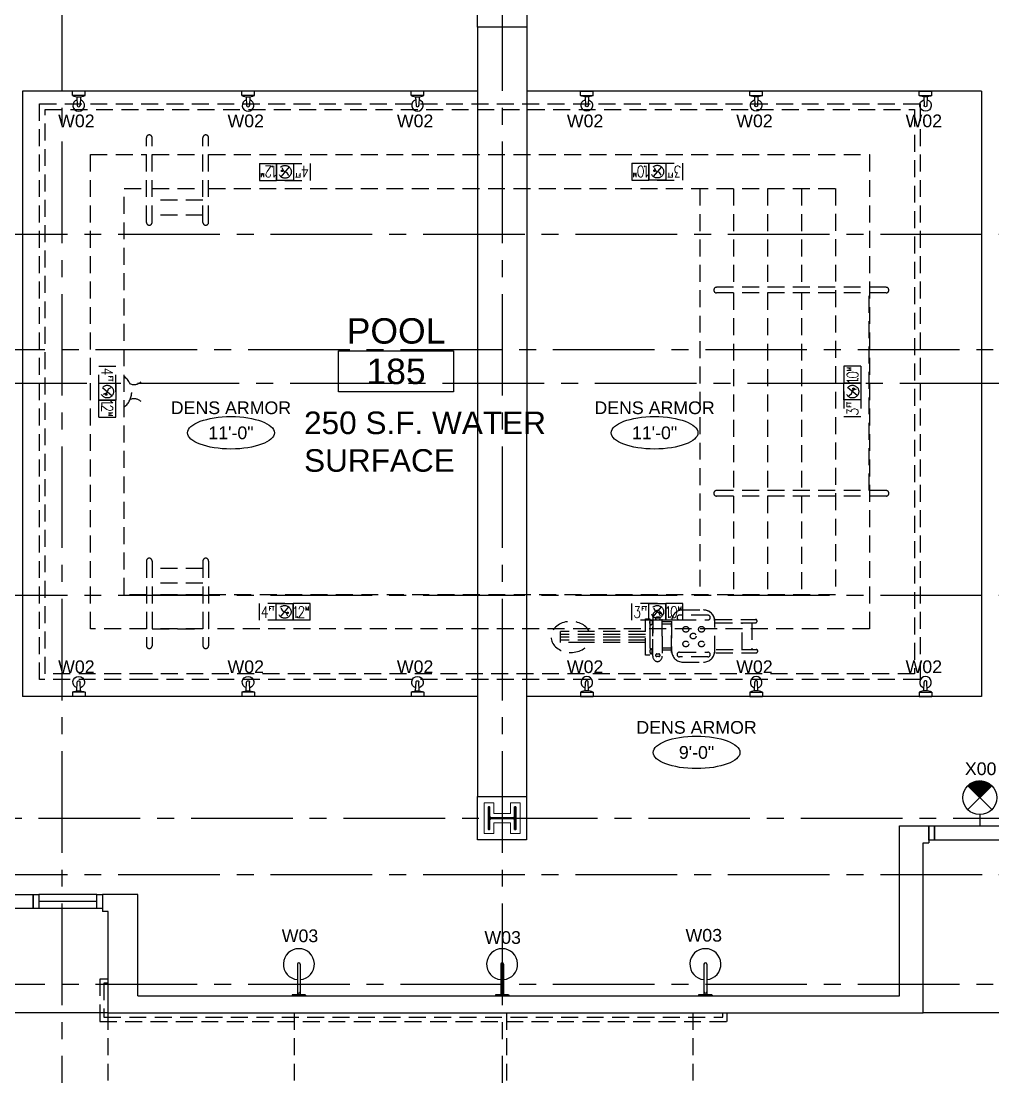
# Model space of a CAD drawing. Header units: inches. Extents: x -3700 to 367, y -844 to 2341.
# Drawn here: x -2750.4 to -2406.1, y 306.3 to 680.4 of the extents above; entities that cross this region are included whole.
import ezdxf
from ezdxf.enums import TextEntityAlignment as Align

# ---------------------------------------------------------------- set-up
doc = ezdxf.new("R2010")
doc.units = ezdxf.units.IN
doc.header["$LTSCALE"] = 48
doc.header["$MEASUREMENT"] = 0
for name, pattern in [('1112 - 0-Base$0$CENTER2', [1.125, 0.75, -0.125, 0.125, -0.125]), ('1112 - 0-Base$0$HIDDEN', [0.375, 0.25, -0.125]), ('HIDDEN2', [0.1875, 0.125, -0.0625])]:
    doc.linetypes.add(name, pattern=pattern)
for name, color, linetype, lineweight in [('1112 - 0-Base$0$A-Detl-Hatch', 1, 'Continuous', 18), ('1112 - 0-Base$0$S-Detl-Hatch', 1, 'Continuous', 18), ('1112 - 0-Base$0$S-Detl-Wide', 3, 'Continuous', 35), ('A-Anno-Text', 50, 'Continuous', 25)]:
    doc.layers.add(name, color=color, linetype=linetype, lineweight=lineweight)
for name, color, linetype in [('1112 - 0-Base$0$A-Door-Head', 8, 'Continuous'), ('1112 - 0-Base$0$A-Elev-0-MED', 4, 'Continuous'), ('1112 - 0-Base$0$A-Flor-Hral', 5, 'HIDDEN2'), ('1112 - 0-Base$0$A-Flor-Soffit', 4, 'Continuous'), ('1112 - 0-Base$0$A-Flor-Strs', 5, 'HIDDEN2'), ('1112 - 0-Base$0$A-Flor-Wall Mtd Fixture', 6, 'Continuous'), ('1112 - 0-Base$0$A-Glaz', 6, 'Continuous'), ('1112 - 0-Base$0$A-Glaz-Sill', 8, 'Continuous'), ('1112 - 0-Base$0$A-Grid(3-32)', 8, '1112 - 0-Base$0$CENTER2'), ('1112 - 0-Base$0$A-Pool-Outline', 5, 'HIDDEN2'), ('1112 - 0-Base$0$A-Tag-Rm(3-32)', 2, 'Continuous'), ('1112 - 0-Base$0$A-Wall-Full', 3, 'Continuous'), ('A-Clng-Fixture', 3, 'Continuous'), ('A-Clng-Tag', 6, 'Continuous')]:
    doc.layers.add(name, color=color, linetype=linetype)
doc.styles.add('1112 - 0-Base$0$Arch-Dim', font='arial.ttf')
doc.styles.add('1112 - 0-Base$0$AT48', font='romans.shx', dxfattribs={"width": 0.8, "height": 4.5})
doc.styles.add('1112 - 0-Base$0$Standard', font='arial.ttf')
doc.styles.add('G1DIM', font='arial.ttf')
doc.styles.get("Standard").update_dxf_attribs({"font": 'arial.ttf'})

# ---------------------------------------------------------------- blocks, each defined once
blk = doc.blocks.new('Clng Tag')
blk.add_ellipse((0, 0), major_axis=(-0.3202, 0), ratio=0.37386)
at = {"color": 2}
for tag, p in [('XXX', (0, 0.1848)), ("X'-XX'", (0, -0.0002))]:
    blk.add_attdef(tag, text='', height=0.0938, dxfattribs=at).set_placement(p, align=Align.MIDDLE_CENTER)
blk = doc.blocks.new('JELLY JAR WALL SCONCE')
for p, q in [((-0.63, 1.96), (-0.5, 5.06)), ((0.63, 1.96), (0.5, 5.06)), ((-2.25, 1.5), (2.25, 1.5)), ((-2.25, 1.5), (-2.25, 0)), ((-2.25, 0), (2.25, 0)), ((2.25, 1.5), (2.25, 0))]:
    blk.add_line(p, q)
for centre, radius, start, end in [((0, 5.06), 2.06, 286.3551, 253.6449), ((0, 5.06), 0.503, 355.3832, 184.6168), ((0, -3.31), 5.31, 64.9424, 115.0576)]:
    blk.add_arc(centre, radius, start, end)
blk.add_attdef('WXX', (-7.07, 8.29), '', height=4.5)
blk = doc.blocks.new('*U21')
at = {"layer": '1112 - 0-Base$0$A-Detl-Hatch'}
h = blk.add_hatch(dxfattribs=at)
h.set_pattern_fill('ANSI32', color=256, scale=6, style=0)
h.set_pattern_definition([(45, (0, -4.865), (-1.591, 1.591), []), (45, (1.0607, -4.865), (-1.591, 1.591), [])])
edge = h.paths.add_edge_path()
edge.add_line((3.98, -9.73), (3.98, -9.295))
edge.add_line((3.98, -9.295), (0.645, -9.295))
edge.add_arc((0.645, -8.795), 0.5, 180, 270, ccw=False)
edge.add_line((0.145, -8.795), (0.145, -0.935))
edge.add_arc((0.645, -0.935), 0.5, 90, 180, ccw=False)
edge.add_line((0.645, -0.435), (3.98, -0.435))
edge.add_line((3.98, -0.435), (3.98, 0))
edge.add_line((3.98, 0), (-3.98, 0))
edge.add_line((-3.98, 0), (-3.98, -0.435))
edge.add_line((-3.98, -0.435), (-0.645, -0.435))
edge.add_arc((-0.645, -0.935), 0.5, 0, 90, ccw=False)
edge.add_line((-0.145, -0.935), (-0.145, -8.795))
edge.add_arc((-0.645, -8.795), 0.5, -90, 0, ccw=False)
edge.add_line((-0.645, -9.295), (-3.98, -9.295))
edge.add_line((-3.98, -9.295), (-3.98, -9.73))
edge.add_line((-3.98, -9.73), (3.98, -9.73))
at = {"color": 0, "linetype": 'ByBlock'}
blk.add_lwpolyline([(3.98, -9.73), (3.98, -9.295), (0.645, -9.295, -0.4142136), (0.145, -8.795), (0.145, -0.935, -0.4142136), (0.645, -0.435), (3.98, -0.435), (3.98, 0), (-3.98, 0), (-3.98, -0.435), (-0.645, -0.435, -0.4142136), (-0.145, -0.935), (-0.145, -8.795, -0.4142136), (-0.645, -9.295), (-3.98, -9.295), (-3.98, -9.73)], format="xyb", close=True, dxfattribs=at)
blk = doc.blocks.new('1112 - 0-Base$0$W10X33')
at = {"layer": '1112 - 0-Base$0$S-Detl-Hatch'}
blk.add_lwpolyline([(13773.28, -7309.78), (13773.28, -7306.34), (13769.45, -7306.34), (13769.45, -7300.48), (13773.28, -7300.48), (13773.28, -7297.05), (13762.32, -7297.05), (13762.32, -7300.48), (13766.16, -7300.48), (13766.16, -7306.34), (13762.32, -7306.34), (13762.32, -7309.78)], close=True, dxfattribs=at)
at = {"layer": '1112 - 0-Base$0$S-Detl-Wide'}
blk.add_blockref('*U21', (13767.8, -7298.55), dxfattribs=at)
blk = doc.blocks.new('1112 - 0-Base$0$1ST FLOOR - STRUCTURAL GRID')
at = {"layer": '1112 - 0-Base$0$A-Grid(3-32)'}
for p, q in [((2948.5, -7426.01), (2948.5, -9520.75)), ((3104.5, -7426.01), (3104.5, -9520.75)), ((2104.5, -8592.75), (5927.38, -8592.75)), ((5912.5, -8633.75), (2120.87, -8633.75)), ((5927.38, -8645.75), (2104.5, -8645.75)), ((2104.5, -8720.75), (5927.38, -8720.75)), ((2130.3, -8799.75), (5901.58, -8799.75)), ((2104.5, -8819.75), (5927.38, -8819.75)), ((5912.5, -8858.75), (2119.31, -8858.75))]:
    blk.add_line(p, q, dxfattribs=at)
at = {"rotation": 90}
blk.add_blockref('1112 - 0-Base$0$W10X33', (-4198.91, -22567.55), dxfattribs=at)
blk = doc.blocks.new('1112 - 0-Base$0$Depth Marker')
for p, q in [((-9, -6), (-9, 0)), ((-9, -6), (-9, 0)), ((9, 0), (-9, 0)), ((-3, -6), (-3, 0)), ((-3, -6), (-3, 0)), ((3, -6), (3, 0)), ((9, -6), (9, 0)), ((-1.46, -4.75), (1.41, -1.29)), ((9, -6), (-9, -6))]:
    blk.add_line(p, q)
blk.add_lwpolyline([(3, 0), (3, -6), (-3, -6), (-3, 0)], close=True)
blk.add_lwpolyline([(-1.37, -1.76), (-0.84, -2.68), (0.43, -3.21), (0.95, -4.41)])
for centre, radius in [((-0.03, -3.02), 2.25), ((0.99, -3.38), 0.265)]:
    blk.add_circle(centre, radius)
at = {"style": '1112 - 0-Base$0$AT48', "width": 0.8}
for s, height, p in [('4', 4, (-8.52, -5.09)), ('FT', 1.5, (-5.62, -2.59)), ('1', 4, (2.42, -5.09)), ('2', 4, (4.51, -5.09)), ('M', 1.5, (7.27, -2.59)), ('.', 4, (3.77, -5.09))]:
    blk.add_text(s, height=height, dxfattribs=at).set_placement(p)
blk = doc.blocks.new('1112 - 0-Base$0$Rm Tag')
blk.add_lwpolyline([(-0.2124, 0.0759), (0.2124, 0.0759), (0.2124, -0.0759), (-0.2124, -0.0759)], close=True)
at = {"style": '1112 - 0-Base$0$Standard'}
for p in [(0, 0.2858), (0, 0.1493), (0, 0)]:
    blk.add_attdef('XXX', text='', height=0.0938, dxfattribs=at).set_placement(p, align=Align.MIDDLE_CENTER)
blk = doc.blocks.new('1112 - 0-Base$0$pool light')
for centre, radius, start, end in [((-4.15, 5.38), 6.8, 307.6499, 52.3501), ((3.46, 11.53), 3.58, 246.0008, 314.0467), ((3.46, -0.67), 3.58, 45.9533, 113.0487)]:
    blk.add_arc(centre, radius, start, end)
blk = doc.blocks.new('1112 - 0-Base$0$3 feet Depth Marker')
for p, q in [((7166, 1312.38), (7166, 1318.38)), ((7166, 1312.38), (7166, 1318.38)), ((7184, 1318.38), (7166, 1318.38)), ((7172, 1312.38), (7172, 1318.38)), ((7172, 1312.38), (7172, 1318.38)), ((7173.54, 1313.63), (7176.41, 1317.09)), ((7178, 1312.38), (7178, 1318.38)), ((7184, 1312.38), (7184, 1318.38)), ((7184, 1312.38), (7166, 1312.38))]:
    blk.add_line(p, q)
blk.add_lwpolyline([(7178, 1318.38), (7178, 1312.38), (7172, 1312.38), (7172, 1318.38)], close=True)
blk.add_lwpolyline([(7173.63, 1316.62), (7174.16, 1315.7), (7175.43, 1315.17), (7175.95, 1313.97)])
for centre, radius in [((7174.97, 1315.36), 2.25), ((7175.99, 1315), 0.265)]:
    blk.add_circle(centre, radius)
at = {"style": '1112 - 0-Base$0$AT48', "width": 0.8}
for s, height, p in [('3', 4, (7166.48, 1313.29)), ('FT', 1.5, (7169.38, 1315.79)), ('1', 4, (7177.42, 1313.29)), ('0', 4, (7179.51, 1313.29)), ('M', 1.5, (7182.27, 1315.79)), ('.', 4, (7178.77, 1313.29))]:
    blk.add_text(s, height=height, dxfattribs=at).set_placement(p)
blk = doc.blocks.new('1112 - 0-Base$0$GOOSENECK WALL LIGHT')
for p, q in [((-0.5, 11.25), (-0.5, 0.5)), ((0.5, 11.25), (0.5, 0.5)), ((-2.27, 0.5), (-2.5, 0)), ((-2.5, 0), (2.5, 0)), ((-2.27, 0.5), (2.27, 0.5)), ((2.27, 0.5), (2.5, 0))]:
    blk.add_line(p, q)
for centre, radius, start, end in [((0, 11.25), 5.5, 275.2159, 264.7841), ((0, 11.25), 0.5, 0, 180), ((0, 1.5), 0.5, 180, 0)]:
    blk.add_arc(centre, radius, start, end)
at = {"style": '1112 - 0-Base$0$Standard'}
blk.add_attdef('WXX', (-6.36, -5.1), '', height=4.5, dxfattribs=at)
blk = doc.blocks.new('1112 - 0-Base$0$ADA pool lift')
at = {"layer": '1112 - 0-Base$0$A-Pool-Outline'}
for p, q in [((4025.11, -3074.74), (4025.11, -3081.83)), ((4028.51, -3081.83), (4028.51, -3074.74)), ((4035.84, -3072.56), (4043.09, -3072.56)), ((4025.11, -3081.83), (4025.11, -3078.49)), ((4031.84, -3077.58), (4028.51, -3077.58)), ((4028.51, -3081.83), (4028.51, -3078.49)), ((4031.84, -3076.56), (4031.84, -3087.06)), ((4031.84, -3087.59), (4031.84, -3077.3)), ((4047.09, -3087.73), (4047.09, -3075.9)), ((4047.29, -3075.9), (4061.74, -3075.9)), ((4047.34, -3077.09), (4061.74, -3077.09)), ((4056.81, -3086.53), (4056.81, -3077.09)), ((4060.2, -3077.09), (4060.2, -3086.53)), ((3992.4, -3084.04), (3992.4, -3080.21)), ((4022.55, -3080.21), (3992.4, -3080.21)), ((4022.55, -3081.21), (3992.4, -3081.21)), ((4022.55, -3082.21), (3992.4, -3082.21)), ((4025.11, -3088.91), (4025.11, -3081.83)), ((4028.51, -3081.83), (4028.51, -3088.91)), ((4022.55, -3083.21), (3992.4, -3083.21)), ((4001.27, -3084.04), (3992.4, -3084.04)), ((4022.55, -3084.04), (3996.64, -3084.04)), ((4031.84, -3086.08), (4028.51, -3086.08)), ((4047.54, -3087.73), (4061.99, -3087.73)), ((4047.59, -3086.53), (4061.99, -3086.53)), ((4035.6, -3091.06), (4042.85, -3091.06))]:
    blk.add_line(p, q, dxfattribs=at)
for points in [[(4027.24, -3075.14), (4026.6, -3075.14)], [(4044.71, -3074.45), (4034.56, -3074.45)], [(4022.55, -3080.21), (4022.55, -3075.65), (4024.12, -3075.65), (4024.12, -3080.21)], [(4026.6, -3076.1), (4027.24, -3076.1)], [(4031.84, -3076.79), (4028.51, -3076.79)], [(4034.56, -3076.08), (4044.71, -3076.08)], [(4024.12, -3080.21), (4024.12, -3088.61), (4022.55, -3088.61), (4022.55, -3080.21)], [(4026.6, -3088.16), (4027.24, -3088.16)], [(4027.24, -3089.11), (4026.6, -3089.11)], [(4031.84, -3086.86), (4028.51, -3086.86)], [(4034.56, -3087.54), (4044.71, -3087.54)], [(4044.71, -3089.18), (4034.56, -3089.18)]]:
    blk.add_lwpolyline(points, dxfattribs=at)
for centre in [(4036.86, -3079.42), (4042.41, -3079.42), (4039.47, -3081.81), (4036.86, -3084.6), (4042.41, -3084.6)]:
    blk.add_circle(centre, 1.03, dxfattribs=at)
for centre, radius, start, end in [((4027.11, -3074.74), 2, 98.5529, 180), ((4026.61, -3075.62), 0.477, 91.3845, 268.6155), ((4026.51, -3074.74), 2, 0, 81.4471), ((4027.26, -3075.62), 0.478, 268.1465, 91.8535), ((4035.84, -3076.56), 4, 90, 180), ((4034.56, -3075.26), 0.818, 90, 270), ((4043.09, -3076.56), 4, 0, 90), ((4043.09, -3076.56), 4, 0, 90), ((4043.09, -3076.56), 4, 0, 90), ((4043.04, -3076.69), 4.13, 11.1216, 89.2427), ((4044.71, -3075.26), 0.818, 270, 90), ((4061.5, -3076.49), 0.599, 270, 90), ((4027.11, -3088.91), 2, 180, 261.4471), ((4026.61, -3088.63), 0.477, 91.3845, 268.6155), ((4026.51, -3088.91), 2, 278.5529, 0), ((4027.26, -3088.63), 0.478, 268.1465, 91.8535), ((4035.84, -3087.06), 4, 180, 270), ((4034.56, -3088.36), 0.818, 90, 270), ((4043.09, -3087.06), 4, 270, 0), ((4044.71, -3088.36), 0.818, 270, 90), ((4061.75, -3087.13), 0.599, 270, 90)]:
    blk.add_arc(centre, radius, start, end, dxfattribs=at)
blk.add_ellipse((3996.11, -3082.13), major_axis=(7, 0), ratio=0.785714, start_param=0.355518, end_param=5.927667, dxfattribs=at)
blk.add_ellipse((4024.54, -3077.01), major_axis=(0, 0.895), ratio=0.464922, dxfattribs=at)
at = {"layer": '1112 - 0-Base$0$A-Pool-Outline', "extrusion": (0, 0, -1)}
blk.add_ellipse((4024.54, -3087.24), major_axis=(0, -0.895), ratio=0.464922, dxfattribs=at)

msp = doc.modelspace()

# ---------------------------------------------------------------- hatches: boundary and pattern name
h = msp.add_hatch()
h.set_pattern_fill('ANSI31', color=256)
h.set_pattern_definition([(45, (-9681.3125, 1047.8678), (-0.0883883476, 0.0883883476), [])])
h.paths.add_polyline_path([(-2415.04, 409.49, -0.414214), (-2406.55, 409.49), (-2410.8, 405.25)])

# ---------------------------------------------------------------- linework, layer by layer
for p, q in [((-2415.04, 401.01), (-2406.55, 409.49)), ((-2415.04, 409.49), (-2406.55, 401.01)), ((-2410.8, 399.25), (-2410.8, 395.25)), ((-2412.8, 395.25), (-2408.8, 395.25))]:
    msp.add_line(p, q)
msp.add_circle((-2410.8, 405.25), 6)
at = {"layer": '1112 - 0-Base$0$A-Door-Head'}
for points in [[(-2426.8, 395.25), (-2390.8, 395.25), (-2390.8, 390.25), (-2426.8, 390.25)], [(-2782.13, 370.95), (-2746.13, 370.95), (-2746.13, 365.95), (-2782.13, 365.95)]]:
    msp.add_lwpolyline(points, close=True, dxfattribs=at)
at = {"layer": '1112 - 0-Base$0$A-Flor-Hral'}
for points in [[(-2719.55, 341), (-2722.55, 341), (-2722.55, 326), (-2500.31, 326), (-2500.31, 329)], [(-2719.55, 339.5), (-2721.05, 339.5), (-2721.05, 327.5), (-2501.81, 327.5), (-2501.81, 329)]]:
    msp.add_lwpolyline(points, dxfattribs=at)
at = {"layer": '1112 - 0-Base$0$A-Flor-Soffit'}
for p, q in [((-2588.75, 678.26), (-2588.75, 405.73)), ((-2571.25, 678.26), (-2571.39, 405.73)), ((-2588.75, 655.62), (-2749.87, 655.62)), ((-2749.87, 655.62), (-2749.87, 441.12)), ((-2410.13, 655.62), (-2571.25, 655.62)), ((-2410.13, 655.62), (-2410.13, 441.12)), ((-2588.75, 441.12), (-2749.87, 441.12)), ((-2410.13, 441.12), (-2571.38, 441.12)), ((-2719.55, 329), (-2864.19, 329)), ((-2352.25, 329), (-2430.88, 329))]:
    msp.add_line(p, q, dxfattribs=at)
at = {"layer": '1112 - 0-Base$0$A-Flor-Strs'}
for p, q in [((-2719.55, 269), (-2719.55, 329)), ((-2653.55, 269), (-2653.55, 329)), ((-2578.31, 269), (-2578.31, 329)), ((-2512.31, 269), (-2512.31, 329))]:
    msp.add_line(p, q, dxfattribs=at)
at = {"layer": '1112 - 0-Base$0$A-Glaz'}
msp.add_line((-2723.63, 368.45), (-2744.13, 368.45), dxfattribs=at)
for points in [[(-2426.8, 390.25), (-2428.8, 390.25), (-2428.8, 395.25), (-2426.8, 395.25)], [(-2744.13, 365.95), (-2746.13, 365.95), (-2746.13, 370.95), (-2744.13, 370.95)], [(-2721.63, 365.95), (-2723.63, 365.95), (-2723.63, 370.95), (-2721.63, 370.95)]]:
    msp.add_lwpolyline(points, close=True, dxfattribs=at)
at = {"layer": '1112 - 0-Base$0$A-Glaz-Sill'}
for p, q in [((-2723.63, 370.95), (-2744.13, 370.95)), ((-2723.63, 365.95), (-2744.13, 365.95))]:
    msp.add_line(p, q, dxfattribs=at)
at = {"layer": '1112 - 0-Base$0$A-Pool-Outline'}
for p, q in [((-2706, 609.12), (-2706, 639.12)), ((-2704, 609.12), (-2704, 639.12)), ((-2686, 609.12), (-2686, 639.12)), ((-2684, 609.12), (-2684, 639.12)), ((-2510, 621.05), (-2510, 477.12)), ((-2498, 621.05), (-2498, 586.12)), ((-2486, 621.05), (-2486, 586.12)), ((-2474, 621.05), (-2474, 586.12)), ((-2444, 586.12), (-2504, 586.12)), ((-2444, 584.12), (-2504, 584.12)), ((-2498, 584.12), (-2498, 514.12)), ((-2486, 584.12), (-2486, 514.12)), ((-2474, 584.12), (-2474, 514.12)), ((-2444, 514.12), (-2504, 514.12)), ((-2444, 512.12), (-2504, 512.12)), ((-2498, 512.12), (-2498, 477.12)), ((-2486, 512.12), (-2486, 477.12)), ((-2474, 512.12), (-2474, 477.12)), ((-2706, 489.12), (-2706, 459.12)), ((-2704, 489.12), (-2704, 459.12)), ((-2686, 489.12), (-2686, 459.12)), ((-2684, 489.12), (-2684, 459.12))]:
    msp.add_line(p, q, dxfattribs=at)
msp.add_lwpolyline([(-2706, 447.12), (-2743.87, 447.12), (-2743.87, 651.12), (-2431.87, 651.12), (-2431.87, 447.12)], close=True, dxfattribs=at)
for points in [[(-2706, 449.12), (-2741.87, 449.12), (-2741.87, 649.12), (-2433.87, 649.12), (-2433.87, 449.12), (-2706, 449.12)], [(-2706, 465.12), (-2725.87, 465.12), (-2725.87, 633.12), (-2706, 633.12)], [(-2704, 633.12), (-2686, 633.12)], [(-2684, 633.12), (-2449.87, 633.12), (-2449.87, 465.12), (-2684, 465.12)], [(-2706, 477.12), (-2713.87, 477.12), (-2713.87, 621.12), (-2706, 621.12)], [(-2704, 621.12), (-2686, 621.12)], [(-2684, 621.12), (-2461.87, 621.12), (-2461.87, 477.12), (-2684, 477.12)], [(-2686, 616.95), (-2704, 616.95)], [(-2686, 611.73), (-2704, 611.73)], [(-2450, 514.12), (-2450, 584.12)], [(-2686, 486.52), (-2704, 486.52)], [(-2686, 481.3), (-2704, 481.3)], [(-2704, 477.12), (-2686, 477.12)], [(-2686, 477.12), (-2704, 477.12)], [(-2704, 465.12), (-2686, 465.12)], [(-2686, 465.12), (-2704, 465.12)]]:
    msp.add_lwpolyline(points, dxfattribs=at)
for centre, start, end in [((-2705, 639.12), 0, 180), ((-2685, 639.12), 0, 180), ((-2705, 609.12), 180, 0), ((-2685, 609.12), 180, 0), ((-2504, 585.12), 90, 270), ((-2444, 585.12), 270, 90), ((-2504, 513.12), 90, 270), ((-2444, 513.12), 270, 90), ((-2705, 489.12), 0, 180), ((-2685, 489.12), 0, 180), ((-2705, 459.12), 180, 0), ((-2685, 459.12), 180, 0)]:
    msp.add_arc(centre, 1, start, end, dxfattribs=at)
at = {"layer": '1112 - 0-Base$0$A-Wall-Full'}
for p, q in [((-2439.25, 335), (-2439.25, 395.25)), ((-2439.25, 395.25), (-2428.8, 395.25)), ((-2428.8, 395.25), (-2428.8, 389.25)), ((-2430.88, 389.25), (-2428.8, 389.25)), ((-2430.88, 329), (-2430.88, 389.25)), ((-2709.05, 370.95), (-2721.63, 370.95)), ((-2721.63, 370.95), (-2721.63, 364.95)), ((-2709.05, 335), (-2709.05, 370.95)), ((-2719.55, 364.95), (-2721.63, 364.95)), ((-2719.55, 329), (-2719.55, 364.95)), ((-2709.05, 335), (-2439.25, 335)), ((-2719.55, 329), (-2430.88, 329))]:
    msp.add_line(p, q, dxfattribs=at)
msp.add_lwpolyline([(-2571.25, 691.62), (-2571.25, 678.26), (-2588.75, 678.26), (-2588.75, 691.62)], dxfattribs=at)
msp.add_lwpolyline([(-2588.75, 405.73), (-2571.39, 405.73), (-2571.39, 390.27), (-2588.75, 390.27)], close=True, dxfattribs=at)

# ---------------------------------------------------------------- block references
at = {"linetype": '1112 - 0-Base$0$HIDDEN'}
msp.add_blockref('1112 - 0-Base$0$1ST FLOOR - STRUCTURAL GRID', (-5684.5, 9197.75), dxfattribs=at)
at = {"layer": '1112 - 0-Base$0$A-Elev-0-MED'}
msp.add_blockref('1112 - 0-Base$0$ADA pool lift', (-6551.78, 3544.34), dxfattribs=at)
at = {"layer": '1112 - 0-Base$0$A-Flor-Wall Mtd Fixture'}
for p in [(-2652, 335), (-2580, 335), (-2508, 335)]:
    msp.add_blockref('1112 - 0-Base$0$GOOSENECK WALL LIGHT', p, dxfattribs=at)
at = {"layer": '1112 - 0-Base$0$A-Pool-Outline'}
for name, p, rotation in [('1112 - 0-Base$0$Depth Marker', (-2656.95, 624.01), 180), ('1112 - 0-Base$0$3 feet Depth Marker', (4649.95, 1942.46), 180), ('1112 - 0-Base$0$Depth Marker', (-2716.87, 549.12), 270), ('1112 - 0-Base$0$3 feet Depth Marker', (-1140.54, -6625.82), 90)]:
    msp.add_blockref(name, p, dxfattribs=dict(at, rotation=rotation))
for name, p in [('1112 - 0-Base$0$pool light', (-2713.87, 543.71)), ('1112 - 0-Base$0$Depth Marker', (-2657, 474.12)), ('1112 - 0-Base$0$3 feet Depth Marker', (-9700, -844.26))]:
    msp.add_blockref(name, p, dxfattribs=at)
at = {"layer": '1112 - 0-Base$0$A-Tag-Rm(3-32)'}
ref = msp.add_blockref('1112 - 0-Base$0$Rm Tag', (-2617.58, 556.33), dxfattribs=dict(at, xscale=96, yscale=96, zscale=96))
ref.add_attrib('XXX', 'POOL', dxfattribs={"layer": '0', "height": 9, "style": '1112 - 0-Base$0$Standard'}).set_placement((-2617.58, 570.66), align=Align.MIDDLE_CENTER)
ref.add_attrib('XXX', '185', dxfattribs={"layer": '0', "height": 9, "style": '1112 - 0-Base$0$Standard'}).set_placement((-2617.58, 556.33), align=Align.MIDDLE_CENTER)
at = {"layer": 'A-Clng-Fixture'}
ref = msp.add_blockref('JELLY JAR WALL SCONCE', (-2730, 655.62), dxfattribs=dict(at, rotation=180))
ref.add_attrib('WXX', 'W02', (-2737.29, 642.84), dxfattribs={"layer": '0', "height": 4.5, "rotation": 360})
ref = msp.add_blockref('JELLY JAR WALL SCONCE', (-2670, 655.62), dxfattribs=dict(at, rotation=180))
ref.add_attrib('WXX', 'W02', (-2677.29, 642.84), dxfattribs={"layer": '0', "height": 4.5, "rotation": 360})
ref = msp.add_blockref('JELLY JAR WALL SCONCE', (-2610, 655.62), dxfattribs=dict(at, rotation=180))
ref.add_attrib('WXX', 'W02', (-2617.29, 642.84), dxfattribs={"layer": '0', "height": 4.5, "rotation": 360})
ref = msp.add_blockref('JELLY JAR WALL SCONCE', (-2550, 655.62), dxfattribs=dict(at, xscale=-1, rotation=180))
ref.add_attrib('WXX', 'W02', (-2557.07, 642.84), dxfattribs={"layer": '0', "height": 4.5})
ref = msp.add_blockref('JELLY JAR WALL SCONCE', (-2490, 655.62), dxfattribs=dict(at, xscale=-1, rotation=180))
ref.add_attrib('WXX', 'W02', (-2497.07, 642.84), dxfattribs={"layer": '0', "height": 4.5})
ref = msp.add_blockref('JELLY JAR WALL SCONCE', (-2430, 655.62), dxfattribs=dict(at, xscale=-1, rotation=180))
ref.add_attrib('WXX', 'W02', (-2437.07, 642.84), dxfattribs={"layer": '0', "height": 4.5})
ref = msp.add_blockref('JELLY JAR WALL SCONCE', (-2730, 441.12), dxfattribs=dict(at, xscale=-1))
ref.add_attrib('WXX', 'W02', (-2737.29, 449.41), dxfattribs={"layer": '0', "height": 4.5})
ref = msp.add_blockref('JELLY JAR WALL SCONCE', (-2670, 441.12), dxfattribs=dict(at, xscale=-1))
ref.add_attrib('WXX', 'W02', (-2677.29, 449.41), dxfattribs={"layer": '0', "height": 4.5})
ref = msp.add_blockref('JELLY JAR WALL SCONCE', (-2610, 441.12), dxfattribs=dict(at, xscale=-1))
ref.add_attrib('WXX', 'W02', (-2617.29, 449.41), dxfattribs={"layer": '0', "height": 4.5})
for p in [(-2550, 441.12), (-2490, 441.12), (-2430, 441.12)]:
    msp.add_blockref('JELLY JAR WALL SCONCE', p, dxfattribs=at).add_auto_attribs({'WXX': 'W02'})
at = {"layer": 'A-Clng-Tag', "xscale": 48, "yscale": 48, "zscale": 48}
for p, values in [((-2676.06, 534.56), {"X'-XX'": '11\'-0"', 'XXX': 'DENS ARMOR'}), ((-2526, 534.56), {"X'-XX'": '11\'-0"', 'XXX': 'DENS ARMOR'}), ((-2511.13, 421.3), {"X'-XX'": '9\'-0"', 'XXX': 'DENS ARMOR'})]:
    msp.add_blockref('Clng Tag', p, dxfattribs=at).add_auto_attribs(values)

# ---------------------------------------------------------------- texts
msp.add_attdef('X00', (-2416.07, 413.26), 'X00', height=4.5)
at = {"layer": '1112 - 0-Base$0$A-Tag-Rm(3-32)', "insert": (-2650.17, 542.09), "char_height": 8, "width": 91.0765, "attachment_point": 1, "style": '1112 - 0-Base$0$Arch-Dim'}
msp.add_mtext('250 S.F. WATER SURFACE', dxfattribs=at)
at = {"layer": 'A-Anno-Text', "color": 2, "char_height": 4.5, "width": 13.0625, "attachment_point": 1, "style": 'G1DIM'}
for insert in [(-2658.07, 358.56), (-2586.26, 357.96), (-2515.03, 358.74)]:
    msp.add_mtext('W03', dxfattribs=dict(at, insert=insert))

doc.saveas('drawing.dxf')
